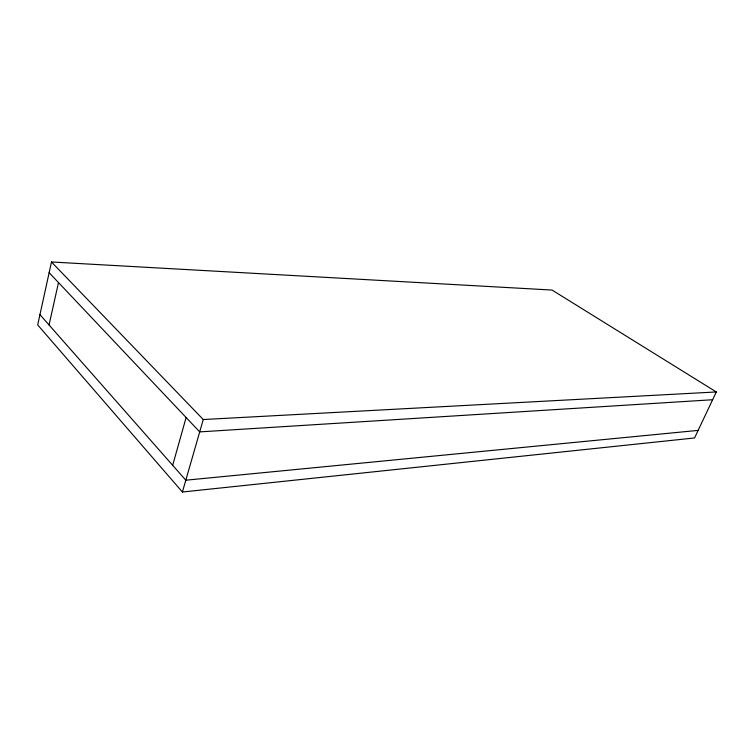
<?xml version="1.0" encoding="UTF-8"?>
<svg xmlns="http://www.w3.org/2000/svg" width="754" height="754" viewBox="0 0 754 754"><rect width="100%" height="100%" fill="white"/><g stroke="black" fill="none" stroke-linecap="round" stroke-linejoin="round"><path stroke-width="1.13" d="M51.479 261.987L37.7 324.936L182.402 492.013L694.557 437.961L716.3 391.957L552.051 290.054L51.479 261.987L203.26 419.535L716.3 391.957M49.048 324.965L58.501 282.571M172.675 465.312L186.115 417.518M182.402 492.013L203.26 419.535M698.129 430.393L185.804 480.204L39.953 314.644M712.624 399.733L199.706 431.891L49.142 272.675"/></g></svg>
